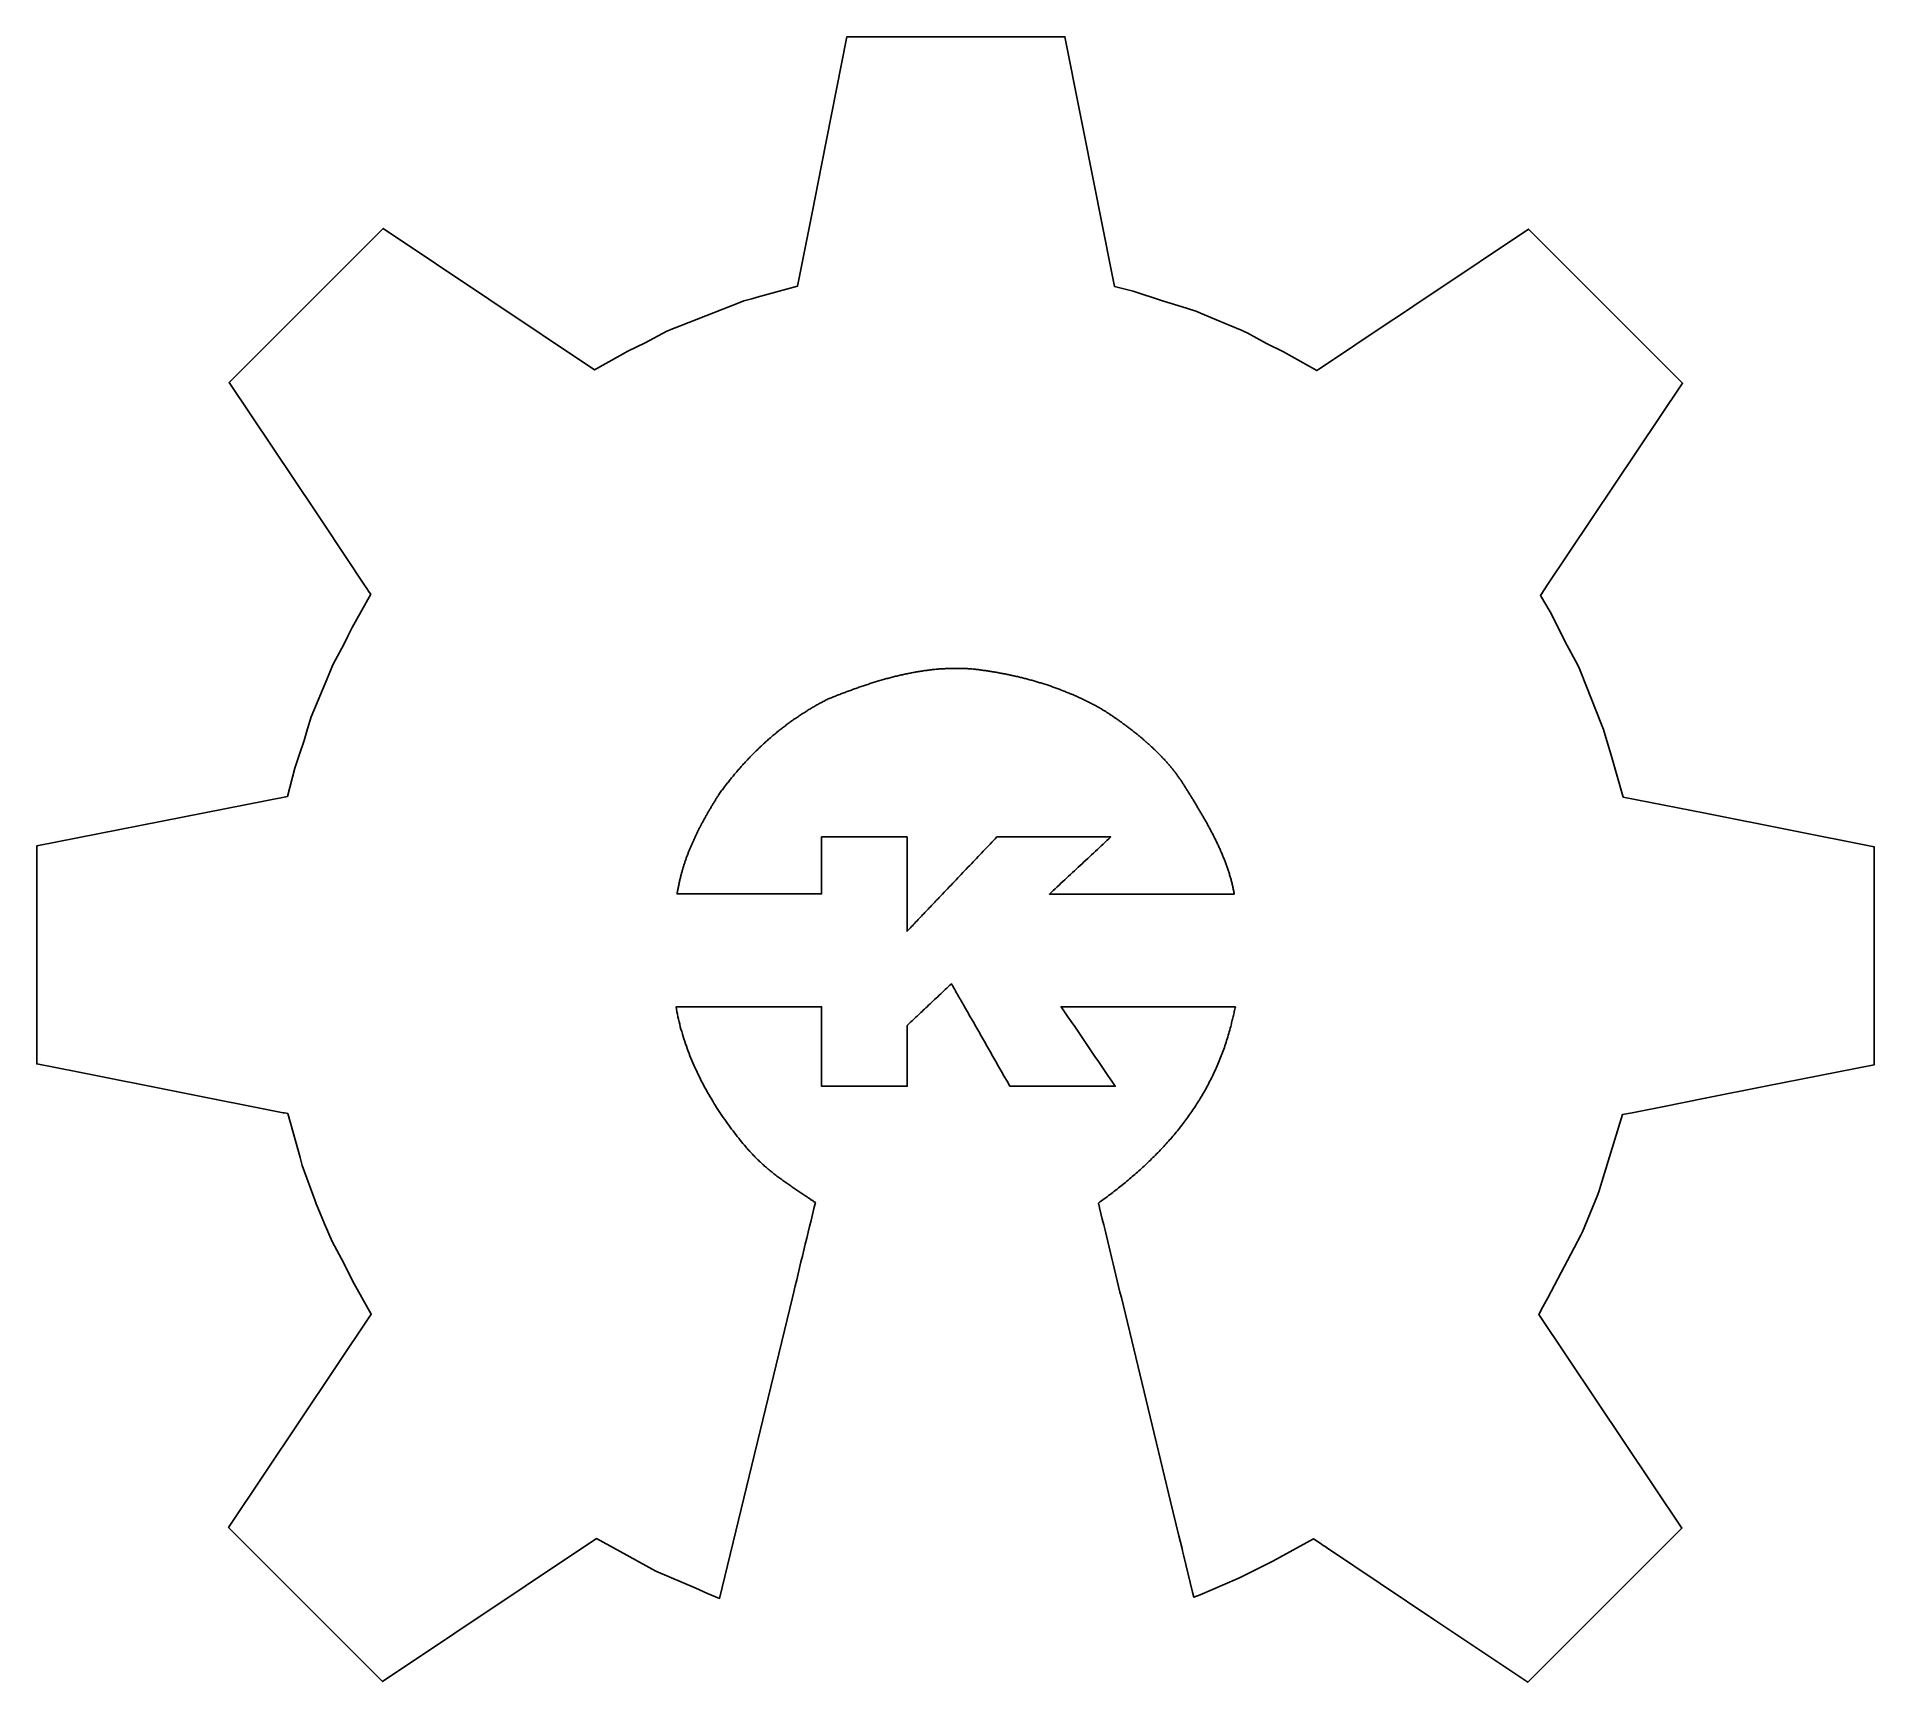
# Model space of a CAD drawing. Extents: x 0.1 to 59.6, y 0.2 to 53.5.
import ezdxf

# ---------------------------------------------------------------- set-up
doc = ezdxf.new("R2010")
doc.units = 0
doc.layers.add('BASE', color=7, linetype='CONTINUOUS')

msp = doc.modelspace()

# ---------------------------------------------------------------- linework, layer by layer
at = {"layer": 'BASE', "color": 7}
for points in [[(25.015765, 15.93663), (25.034825, 15.92367), (25.053885, 15.9107), (25.072945, 15.89774), (25.092005, 15.88477), (25.111065, 15.8718), (25.130125, 15.85884), (25.149185, 15.84587), (25.168245, 15.83291), (25.187305, 15.81995), (25.206365, 15.80699), (25.225425, 15.79402), (25.244485, 15.78105), (25.263545, 15.76809), (25.282605, 15.75512), (25.301665, 15.74216), (25.320725, 15.72919), (25.274175, 15.536724), (25.227625, 15.344258), (25.181075, 15.151792), (25.134525, 14.959327), (25.087975, 14.766858), (25.041425, 14.574392), (24.994875, 14.381926), (24.948325, 14.189461), (24.901775, 13.996995), (24.855225, 13.804529), (24.808675, 13.612063), (24.762125, 13.419597), (24.715575, 13.227131), (24.669025, 13.034665), (24.622475, 12.8422), (24.575925, 12.649734), (22.219768, 2.907286), (21.828535, 3.062274), (21.454013, 3.233015), (20.156099, 3.784835), (18.995542, 4.422211), (18.226486, 4.844568), (11.303902, 0.210923), (6.312003, 5.202811), (10.938142, 12.11468), (10.635531, 12.649882), (10.326278, 13.196686), (10.049944, 13.763611), (9.669351, 14.470102), (9.425774, 15.044171), (9.21757, 15.534875), (9.1515, 15.693289), (9.12082, 15.781459), (8.701862, 16.936008), (8.629572, 17.193294), (8.577122, 17.379876), (8.230917, 18.612501), (8.128698, 18.632771), (8.082788, 18.641371), (1.422043, 19.961203), (0.100596, 20.223056), (0.100596, 22.074357), (0.100596, 25.725499), (0.100596, 27.281846), (1.422043, 27.543572), (8.21806, 28.889668), (8.465102, 29.801993), (8.603992, 30.222914), (8.759445, 30.694044), (8.875394, 31.080472), (8.989583, 31.4622), (9.078073, 31.669963), (9.494855, 32.678941), (9.688171, 33.146939), (9.778161, 33.313621), (10.044435, 33.806987), (10.175711, 34.076435), (10.315502, 34.363389), (10.919968, 35.437913), (10.873078, 35.507873), (10.775038, 35.654295), (10.743398, 35.701595), (9.373654, 37.748382), (9.135354, 38.104475), (6.330227, 42.296092), (11.322124, 47.286915), (18.171771, 42.702609), (18.99553, 43.16726), (19.250048, 43.310817), (19.808702, 43.583398), (20.514443, 43.96281), (20.539543, 43.97353), (20.634143, 44.01332), (20.914831, 44.123176), (22.878564, 44.891782), (23.006614, 44.937692), (23.008714, 44.9383), (23.265206, 45.00963), (23.432821, 45.05639), (24.743971, 45.421762), (25.214512, 47.796517), (25.520537, 49.341024), (26.344296, 53.498479), (27.986453, 53.498479), (28.294291, 53.498479), (31.535699, 53.498479), (33.403101, 53.498479), (34.402499, 48.454013), (34.532756, 47.796517), (35.005571, 45.409964), (35.618296, 45.251529), (36.569447, 44.942008), (36.813734, 44.862538), (37.200954, 44.745303), (37.58338, 44.629827), (37.6723, 44.594967), (37.800475, 44.541437), (38.722283, 44.156694), (39.150241, 43.978074), (39.229941, 43.940964), (39.308131, 43.904604), (39.929995, 43.564245), (40.479606, 43.294625), (40.487106, 43.290425), (41.562381, 42.680704), (41.633281, 42.728114), (41.716091, 42.783564), (43.870567, 44.22539), (44.237322, 44.470824), (45.103705, 45.050631), (45.255629, 45.152313), (48.417408, 47.268302), (51.928823, 43.756878), (52.098434, 43.587278), (53.409304, 42.276405), (49.007254, 35.69948), (48.968644, 35.64178), (48.806767, 35.399928), (49.117631, 34.870555), (49.676296, 33.772006), (49.938805, 33.279981), (50.050774, 33.070126), (50.113084, 32.913033), (50.786324, 31.216668), (50.851754, 31.057385), (50.928444, 30.800176), (51.09593, 30.222472), (51.489307, 28.865627), (54.142927, 28.339806), (59.619641, 27.254577), (59.619641, 25.725044), (59.619641, 22.073903), (59.619641, 20.194702), (56.094486, 19.496435), (54.142951, 19.109868), (52.756685, 18.835284), (51.944938, 18.674492), (51.782008, 18.642202), (51.464659, 18.579342), (50.799838, 16.396691), (50.703088, 16.079104), (50.641408, 15.932588), (50.17032, 14.78576), (50.11229, 14.675667), (49.044609, 12.648919), (48.889275, 12.354062), (48.756272, 12.102965), (53.388845, 5.182525), (48.396949, 0.189558), (45.356119, 2.225401), (41.881024, 4.551975), (41.832434, 4.584585), (41.771614, 4.625345), (41.712944, 4.664605), (41.668434, 4.694415), (41.458321, 4.835088), (40.137508, 4.109728), (40.136979, 4.109463), (39.097304, 3.594687), (38.980432, 3.536767), (37.784692, 3.024494), (37.579421, 2.945334), (37.578892, 2.945074), (37.540702, 3.103822), (37.247879, 4.316291), (37.216239, 4.446902), (37.197689, 4.523482)], [(20.862307, 25.84549), (20.861566, 25.84179), (20.860825, 25.83809), (20.860085, 25.83439), (20.859344, 25.83069), (20.858603, 25.82699), (20.857862, 25.82329), (20.857121, 25.81959), (20.85638, 25.81589), (20.85564, 25.81219), (20.854899, 25.80849), (20.854158, 25.80479), (20.853417, 25.80109), (20.852676, 25.79739), (20.851935, 25.79369), (20.851195, 25.78999), (20.850454, 25.78629), (20.849713, 25.78259), (20.848972, 25.77889), (20.848231, 25.77519), (20.84749, 25.77149), (20.84675, 25.76779), (20.846009, 25.76409), (20.845268, 25.76039), (20.844527, 25.75669), (20.843786, 25.75299), (20.843045, 25.74929), (20.842305, 25.74559), (20.841564, 25.74189), (20.840823, 25.73819), (20.840082, 25.73449), (20.839341, 25.73079), (20.8386, 25.72709), (20.8387, 25.72709), (20.8388, 25.72709), (20.8389, 25.72709), (20.839, 25.72709), (20.8391, 25.72709), (20.8392, 25.72709), (20.8393, 25.72709), (20.8394, 25.72709), (20.8395, 25.72709), (20.8396, 25.72709), (20.839701, 25.72709), (20.839801, 25.72709), (20.839901, 25.72709), (20.840001, 25.72709), (20.840101, 25.72709), (20.840201, 25.72709), (20.840301, 25.72709), (20.840401, 25.72709), (20.840501, 25.72709), (20.840601, 25.72709), (20.8407, 25.72709), (20.8408, 25.72709), (20.8409, 25.72709), (20.841, 25.72709), (20.8411, 25.72709), (20.8412, 25.72709), (20.8413, 25.72709), (20.8414, 25.72709), (20.8415, 25.72709), (20.8416, 25.72709), (20.8417, 25.72709), (20.841801, 25.72709), (20.98801, 25.72709), (21.13422, 25.72709), (21.280429, 25.72709), (21.426638, 25.72709), (21.572846, 25.72709), (21.719056, 25.72709), (21.865265, 25.72709), (22.011474, 25.72709), (22.157683, 25.72709), (22.303894, 25.72709), (22.450103, 25.72709), (22.596312, 25.72709), (22.742521, 25.72709), (22.88873, 25.72709), (23.034939, 25.72709), (23.181148, 25.72709), (23.327357, 25.72709), (23.473568, 25.72709), (23.619777, 25.72709), (23.765986, 25.72709), (23.912195, 25.72709), (24.058405, 25.72709), (24.204614, 25.72709), (24.350822, 25.72709), (24.497031, 25.72709), (24.643241, 25.72709), (24.789451, 25.72709), (24.93566, 25.72709), (25.081869, 25.72709), (25.228079, 25.72709), (25.374288, 25.72709), (25.520497, 25.72709), (25.520515, 25.78481), (25.520536, 25.84253), (25.520555, 25.90025), (25.520574, 25.95797), (25.520593, 26.01569), (25.520613, 26.07341), (25.520632, 26.13113), (25.520651, 26.18885), (25.52067, 26.24657), (25.52069, 26.30429), (25.520709, 26.36201), (25.520728, 26.41973), (25.520747, 26.47745), (25.520767, 26.53517), (25.520787, 26.59289), (25.520805, 26.65061), (25.520824, 26.70833), (25.520845, 26.76605), (25.520864, 26.82377), (25.520883, 26.88149), (25.520903, 26.93921), (25.520922, 26.99693), (25.520941, 27.05465), (25.52096, 27.11237), (25.52098, 27.17009), (25.520999, 27.22781), (25.521018, 27.28553), (25.521037, 27.34325), (25.521057, 27.40097), (25.521076, 27.45869), (25.521096, 27.51641), (25.520142, 27.573479)], [(25.520142, 27.573479), (25.606822, 27.573479), (25.693502, 27.573479), (25.780182, 27.573479), (25.866862, 27.573479), (25.953542, 27.573479), (26.040222, 27.573479), (26.126902, 27.573479), (26.213582, 27.573479), (26.300262, 27.573479), (26.386942, 27.573479), (26.473622, 27.573479), (26.560302, 27.573479), (26.646982, 27.573479), (26.733662, 27.573479), (26.820342, 27.573479), (26.907022, 27.573479), (26.993702, 27.573479), (27.080382, 27.573479), (27.167062, 27.573479), (27.253742, 27.573479), (27.340422, 27.573479), (27.427102, 27.573479), (27.513782, 27.573479), (27.600462, 27.573479), (27.687142, 27.573479), (27.773822, 27.573479), (27.860502, 27.573479), (27.947182, 27.573479), (28.033862, 27.573479), (28.120542, 27.573479), (28.207222, 27.573479), (28.293902, 27.573479), (28.293902, 27.515729), (28.293902, 27.457979), (28.293902, 27.400229), (28.293902, 27.342479), (28.293902, 27.284729), (28.293902, 27.226979), (28.293902, 27.169229), (28.293902, 27.111479), (28.293902, 27.053729), (28.293902, 26.995979), (28.293902, 26.938229), (28.293902, 26.880479), (28.293902, 26.822729), (28.293902, 26.764979), (28.293902, 26.707229), (28.293902, 26.649479), (28.293902, 26.591729), (28.293902, 26.533979), (28.293902, 26.476229), (28.293902, 26.418479), (28.293902, 26.360729), (28.293902, 26.302979), (28.293902, 26.245229), (28.293902, 26.187479), (28.293902, 26.129729), (28.293902, 26.071979), (28.293902, 26.014229), (28.293902, 25.956479), (28.293902, 25.898729), (28.293902, 25.840979), (28.293902, 25.783229), (28.293902, 25.725479), (28.293902, 25.687869), (28.293902, 25.650259), (28.293902, 25.612649), (28.293902, 25.575039), (28.293902, 25.537429), (28.293902, 25.499819), (28.293902, 25.462209), (28.293902, 25.424599), (28.293902, 25.386989), (28.293902, 25.349379), (28.293902, 25.311769), (28.293902, 25.274159), (28.293902, 25.236549), (28.293902, 25.198939), (28.293902, 25.161329), (28.293902, 25.123719), (28.293902, 25.086109), (28.293902, 25.048499), (28.293902, 25.010889), (28.293902, 24.973279), (28.293902, 24.935669), (28.293902, 24.898059), (28.293902, 24.860449), (28.293902, 24.822839), (28.293902, 24.785229), (28.293902, 24.747619), (28.293902, 24.710009), (28.293902, 24.672399), (28.293902, 24.634789), (28.293902, 24.597179), (28.293902, 24.559569), (28.293902, 24.521959), (28.329712, 24.559569), (28.365522, 24.597179), (28.401332, 24.634789), (28.437142, 24.672399), (28.472952, 24.710009), (28.508762, 24.747619), (28.544572, 24.785229), (28.580382, 24.822839), (28.616192, 24.860449), (28.652002, 24.898059), (28.687812, 24.935669), (28.723622, 24.973279), (28.759432, 25.010889), (28.795242, 25.048499), (28.831052, 25.086109), (28.866862, 25.123719), (28.902672, 25.161329), (28.938482, 25.198939), (28.974292, 25.236549), (29.010102, 25.274159), (29.045912, 25.311769), (29.081722, 25.349379), (29.117532, 25.386989), (29.153342, 25.424599), (29.189152, 25.462209), (29.224962, 25.499819), (29.260772, 25.537429), (29.296582, 25.575039), (29.332392, 25.612649), (29.368202, 25.650259), (29.404012, 25.687869), (29.439822, 25.725479), (29.494812, 25.783229), (29.549802, 25.840979), (29.604792, 25.898729), (29.659782, 25.956479), (29.714772, 26.014229), (29.769762, 26.071979), (29.824752, 26.129729), (29.879742, 26.187479), (29.934732, 26.245229), (29.989722, 26.302979), (30.044712, 26.360729), (30.099702, 26.418479), (30.154692, 26.476229), (30.209682, 26.533979), (30.264672, 26.591729), (30.319662, 26.649479), (30.374652, 26.707229), (30.429642, 26.764979), (30.484632, 26.822729), (30.539622, 26.880479), (30.594612, 26.938229), (30.649602, 26.995979), (30.704592, 27.053729), (30.759582, 27.111479), (30.814572, 27.169229), (30.869562, 27.226979), (30.924552, 27.284729), (30.979542, 27.342479), (31.034532, 27.400229), (31.089522, 27.457979), (31.144512, 27.515729), (31.199502, 27.573479), (31.311035, 27.573479), (31.422565, 27.573479), (31.534094, 27.573479), (31.645624, 27.573479), (31.757154, 27.573479), (31.868684, 27.573479), (31.980214, 27.573479), (32.091744, 27.573479), (32.203273, 27.573479), (32.314803, 27.573479), (32.426333, 27.573479), (32.537863, 27.573479), (32.649393, 27.573479), (32.760922, 27.573479), (32.872455, 27.573479), (32.983982, 27.573479), (33.095512, 27.573479), (33.207042, 27.573479), (33.318571, 27.573479), (33.430104, 27.573479), (33.541634, 27.573479), (33.653164, 27.573479), (33.764693, 27.573479), (33.876223, 27.573479), (33.987753, 27.573479), (34.099283, 27.573479), (34.210813, 27.573479), (34.322342, 27.573479), (34.433872, 27.573479), (34.545402, 27.573479), (34.656932, 27.573479), (34.768462, 27.573479), (34.772262, 27.573479), (34.776062, 27.573479), (34.779862, 27.573479), (34.783662, 27.573479), (34.787462, 27.573479), (34.791262, 27.573479), (34.795062, 27.573479), (34.798862, 27.573479), (34.802662, 27.573479), (34.806462, 27.573479), (34.810262, 27.573479), (34.814062, 27.573479), (34.817862, 27.573479), (34.821662, 27.573479), (34.825462, 27.573479), (34.829262, 27.573479), (34.833062, 27.573479), (34.836862, 27.573479), (34.840662, 27.573479), (34.844462, 27.573479), (34.848262, 27.573479), (34.852062, 27.573479), (34.855862, 27.573479), (34.859662, 27.573479), (34.863462, 27.573479), (34.867262, 27.573479), (34.871062, 27.573479), (34.874862, 27.573479), (34.878662, 27.573479), (34.882462, 27.573479), (34.886262, 27.573479), (34.890062, 27.573479), (34.828002, 27.515729), (34.765942, 27.457979), (34.703882, 27.400229), (34.641822, 27.342479), (34.579762, 27.284729), (34.517702, 27.226979), (34.455642, 27.169229), (34.393582, 27.111479), (34.331522, 27.053729), (34.269462, 26.995979), (34.207402, 26.938229), (34.145342, 26.880479), (34.083282, 26.822729), (34.021222, 26.764979), (33.959162, 26.707229), (33.897102, 26.649479), (33.835042, 26.591729), (33.772982, 26.533979), (33.710922, 26.476229), (33.648862, 26.418479), (33.586802, 26.360729), (33.524742, 26.302979), (33.462682, 26.245229), (33.400622, 26.187479), (33.338562, 26.129729), (33.276502, 26.071979), (33.214442, 26.014229), (33.152382, 25.956479), (33.090322, 25.898729), (33.028262, 25.840979), (32.966202, 25.783229), (32.904142, 25.725479), (33.018696, 25.725479), (33.133247, 25.725479), (33.247798, 25.725479), (33.36235, 25.725479), (33.476901, 25.725479), (33.591452, 25.725479), (33.706004, 25.725479), (33.820558, 25.725479), (33.935109, 25.725479), (34.04966, 25.725479), (34.164212, 25.725479), (34.278763, 25.725479), (34.393314, 25.725479), (34.507866, 25.725479), (34.622417, 25.725479), (34.736971, 25.725479), (34.851522, 25.725479), (34.966074, 25.725479), (35.080625, 25.725479), (35.195177, 25.725479), (35.309728, 25.725479), (35.424279, 25.725479), (35.538831, 25.725479), (35.653385, 25.725479), (35.767936, 25.725479), (35.882487, 25.725479), (35.997039, 25.725479), (36.11159, 25.725479), (36.226141, 25.725479), (36.340693, 25.725479), (36.455244, 25.725479), (36.569798, 25.725479), (36.642258, 25.725479), (36.714728, 25.725479), (36.787188, 25.725479), (36.859658, 25.725479), (36.932118, 25.725479), (37.004578, 25.725479), (37.077048, 25.725479), (37.149508, 25.725479), (37.221978, 25.725479), (37.294438, 25.725479), (37.366898, 25.725479), (37.439358, 25.725479), (37.511818, 25.725479), (37.584288, 25.725479), (37.656748, 25.725479), (37.729218, 25.725479), (37.801678, 25.725479), (37.874138, 25.725479), (37.946608, 25.725479), (38.019068, 25.725479), (38.091538, 25.725479), (38.163998, 25.725479), (38.236458, 25.725479), (38.308928, 25.725479), (38.381388, 25.725479), (38.453848, 25.725479), (38.526308, 25.725479), (38.598768, 25.725479), (38.671238, 25.725479), (38.743698, 25.725479), (38.816168, 25.725479), (38.888628, 25.725479)], [(38.775644, 21.436018), (38.785244, 21.475908), (38.794844, 21.515798), (38.804444, 21.555688), (38.814044, 21.595578), (38.823644, 21.635468), (38.833244, 21.675358), (38.842844, 21.715248), (38.852444, 21.755138), (38.862044, 21.795028), (38.871644, 21.834918), (38.881244, 21.874808), (38.890844, 21.914698), (38.900444, 21.954588), (38.910044, 21.994478), (38.919644, 22.034368), (38.929244, 22.074258), (38.925744, 22.074258), (38.922244, 22.074258), (38.918744, 22.074258), (38.915244, 22.074258), (38.911744, 22.074258), (38.908244, 22.074258), (38.904744, 22.074258), (38.901244, 22.074258), (38.897744, 22.074258), (38.894244, 22.074258), (38.890744, 22.074258), (38.887244, 22.074258), (38.883744, 22.074258), (38.880244, 22.074258), (38.876744, 22.074258), (38.873244, 22.074258), (38.729906, 22.074258), (38.585859, 22.074258), (38.441811, 22.074258), (38.297767, 22.074258), (38.15372, 22.074258), (38.009673, 22.074258), (37.865626, 22.074258), (37.721579, 22.074258), (37.577534, 22.074258), (37.433487, 22.074258), (37.28944, 22.074258), (37.145393, 22.074258), (37.001348, 22.074258), (36.857301, 22.074258), (36.713254, 22.074258), (36.569207, 22.074258), (36.363758, 22.074258), (36.158312, 22.074258), (35.952865, 22.074258), (35.747416, 22.074258), (35.541968, 22.074258), (35.336521, 22.074258), (35.131072, 22.074258), (34.925623, 22.074258), (34.720177, 22.074258), (34.514728, 22.074258), (34.309282, 22.074258), (34.103833, 22.074258), (33.898386, 22.074258), (33.692937, 22.074258), (33.487491, 22.074258), (33.282042, 22.074258), (33.391693, 21.913166), (33.501345, 21.752075), (33.610996, 21.590983), (33.720647, 21.429892), (33.830301, 21.2688), (33.93995, 21.107709), (34.049604, 20.946617), (34.159255, 20.785525), (34.268906, 20.624434), (34.378558, 20.463342), (34.488209, 20.302251), (34.59786, 20.141159), (34.707511, 19.980068), (34.817165, 19.818973), (34.926814, 19.657884), (35.036468, 19.49679), (34.82344, 19.49679), (34.609924, 19.49679), (34.396408, 19.49679), (34.182892, 19.49679), (33.969373, 19.49679), (33.755857, 19.49679), (33.542341, 19.49679), (33.328825, 19.49679), (33.115306, 19.49679), (32.90179, 19.49679), (32.688274, 19.49679), (32.474758, 19.49679), (32.261239, 19.49679), (32.047723, 19.49679), (31.834207, 19.49679), (31.620691, 19.49679), (31.528881, 19.657882), (31.437071, 19.818971), (31.345261, 19.980062), (31.253451, 20.141151), (31.161641, 20.302243), (31.069831, 20.463332), (30.978021, 20.624423), (30.886211, 20.785512), (30.794401, 20.946604), (30.702591, 21.107693), (30.610781, 21.268782), (30.518971, 21.429873), (30.427161, 21.590965), (30.335351, 21.752054), (30.243541, 21.913143), (30.151731, 22.074234), (30.125221, 22.120754), (30.098711, 22.167274), (30.072201, 22.213794), (30.045691, 22.260314), (30.019181, 22.306834), (29.992671, 22.353354), (29.966161, 22.399874), (29.939651, 22.446394), (29.913141, 22.492914), (29.886631, 22.539434), (29.860121, 22.585954), (29.833611, 22.632474), (29.807101, 22.678994), (29.780591, 22.725514), (29.754081, 22.772034), (29.727571, 22.818554), (29.678241, 22.772034), (29.628911, 22.725514), (29.579581, 22.678994), (29.530251, 22.632474), (29.480921, 22.585954), (29.431591, 22.539434), (29.382261, 22.492914), (29.332931, 22.446394), (29.283601, 22.399874), (29.234271, 22.353354), (29.184941, 22.306834), (29.135611, 22.260314), (29.086281, 22.213794), (29.036951, 22.167274), (28.987621, 22.120754), (28.938291, 22.074234), (28.898061, 22.036294), (28.857831, 21.998354), (28.817601, 21.960414), (28.777371, 21.922474), (28.737141, 21.884534), (28.696911, 21.846594), (28.656681, 21.808654), (28.616451, 21.770714), (28.576221, 21.732774), (28.535991, 21.694834), (28.495761, 21.656894), (28.455531, 21.618954), (28.415301, 21.581014), (28.375071, 21.543074), (28.334841, 21.505134), (28.294611, 21.467194), (28.294611, 21.344046), (28.294611, 21.220898), (28.294611, 21.097751), (28.294611, 20.9746), (28.294611, 20.851453), (28.294611, 20.728305), (28.294611, 20.605155), (28.294611, 20.482007), (28.294611, 20.358859), (28.294611, 20.235712), (28.294611, 20.112561), (28.294611, 19.989414), (28.294611, 19.866266), (28.294611, 19.743118), (28.294611, 19.619968), (28.294611, 19.49682), (28.262631, 19.49682), (28.230651, 19.49682), (28.198671, 19.49682), (28.166691, 19.49682), (28.134711, 19.49682), (28.102731, 19.49682), (28.070751, 19.49682), (28.038771, 19.49682), (28.006791, 19.49682), (27.974811, 19.49682), (27.942831, 19.49682), (27.910851, 19.49682), (27.878871, 19.49682), (27.846891, 19.49682), (27.814911, 19.49682), (27.782931, 19.49682), (27.641532, 19.49682), (27.500152, 19.49682), (27.358769, 19.49682), (27.217386, 19.49682), (27.076004, 19.49682), (26.934621, 19.49682), (26.793238, 19.49682), (26.651855, 19.49682), (26.510473, 19.49682), (26.36909, 19.49682), (26.227708, 19.49682), (26.086325, 19.49682), (25.944943, 19.49682), (25.80356, 19.49682), (25.662178, 19.49682), (25.520795, 19.49682), (25.520795, 19.618336), (25.520795, 19.739541), (25.520795, 19.860747), (25.520795, 19.981952), (25.520795, 20.103161), (25.520795, 20.224366), (25.520795, 20.345572), (25.520795, 20.466778), (25.520795, 20.587983), (25.520795, 20.709189), (25.520795, 20.830394), (25.520795, 20.9516), (25.520795, 21.072806), (25.520795, 21.194011), (25.520795, 21.31522), (25.520795, 21.436425), (25.520795, 21.476315), (25.520795, 21.516205), (25.520795, 21.556095), (25.520795, 21.595985), (25.520795, 21.635875), (25.520795, 21.675765), (25.520795, 21.715655), (25.520795, 21.755545), (25.520795, 21.795435), (25.520795, 21.835325), (25.520795, 21.875215), (25.520795, 21.915105), (25.520795, 21.954995), (25.520795, 21.994885), (25.520795, 22.034775), (25.520795, 22.074665), (25.225907, 22.074665), (24.931511, 22.074665), (24.637112, 22.074665), (24.342716, 22.074665), (24.048317, 22.074665), (23.753921, 22.074665), (23.459522, 22.074665), (23.165126, 22.074665), (22.870727, 22.074665), (22.576331, 22.074665), (22.281933, 22.074665), (21.987536, 22.074665), (21.693138, 22.074665), (21.398741, 22.074665), (21.104343, 22.074665), (20.809945, 22.074665)], [(37.196956, 4.523954), (37.098496, 4.93137), (36.82852, 6.047941), (36.568842, 7.121572), (35.231831, 12.649387), (35.187851, 12.83123), (35.143871, 13.013073), (35.099891, 13.194916), (35.055911, 13.376759), (35.011931, 13.558602), (34.967951, 13.740444), (34.923971, 13.922287), (34.879991, 14.104133), (34.836011, 14.285976), (34.792031, 14.467818), (34.748051, 14.649661), (34.704071, 14.831504), (34.660091, 15.013347), (34.616111, 15.195192), (34.572131, 15.377035), (34.528151, 15.558878), (34.525751, 15.568578), (34.523351, 15.578278), (34.520951, 15.587978), (34.518551, 15.597678), (34.516151, 15.607378), (34.513751, 15.617078), (34.511351, 15.626778), (34.508951, 15.636478), (34.506551, 15.646178), (34.504151, 15.655878), (34.501751, 15.665578), (34.499351, 15.675278), (34.496951, 15.684978), (34.494551, 15.694678), (34.492151, 15.704378), (34.489751, 15.714078)]]:
    msp.add_lwpolyline(points, dxfattribs=at)
for points in [[(27.847613, 32.760863), (27.798723, 32.748443), (27.749963, 32.735703), (27.701314, 32.722653)], [(27.994618, 32.797113), (27.945498, 32.785373), (27.896498, 32.773283), (27.847613, 32.760863)], [(28.142316, 32.831283), (28.092966, 32.820253), (28.043736, 32.808853), (27.994618, 32.797113)], [(28.290687, 32.863253), (28.241117, 32.852973), (28.191657, 32.842313), (28.142316, 32.831283)], [(28.439716, 32.892913), (28.389936, 32.883413), (28.340256, 32.873533), (28.290687, 32.863253)], [(28.589385, 32.920143), (28.539395, 32.911443), (28.489505, 32.902403), (28.439716, 32.892913)], [(28.739674, 32.944833), (28.689474, 32.937033), (28.639378, 32.928803), (28.589385, 32.920143)], [(28.890563, 32.966863), (28.840163, 32.959963), (28.789871, 32.952633), (28.739674, 32.944833)], [(29.042042, 32.986113), (28.991452, 32.980213), (28.940961, 32.973743), (28.890563, 32.966863)], [(29.194088, 33.002473), (29.143308, 32.997473), (29.092631, 32.992053), (29.042042, 32.986113)], [(29.346681, 33.015823), (29.295731, 33.011923), (29.244861, 33.007423), (29.194088, 33.002473)], [(29.499809, 33.026043), (29.448679, 33.023143), (29.397637, 33.019743), (29.346681, 33.015823)], [(29.65345, 33.033043), (29.60215, 33.031243), (29.550939, 33.028943), (29.499809, 33.026043)], [(29.807588, 33.036643), (29.756128, 33.036008), (29.704747, 33.034743), (29.65345, 33.033043)], [(29.962205, 33.036796), (29.910585, 33.037325), (29.859049, 33.037273), (29.807588, 33.036643)], [(30.117283, 33.033396), (30.065513, 33.035196), (30.013823, 33.036296), (29.962205, 33.036796)], [(30.272805, 33.026296), (30.220895, 33.029296), (30.169051, 33.031696), (30.117283, 33.033396)], [(30.42875, 33.015326), (30.3767, 33.019626), (30.324716, 33.023326), (30.272805, 33.026296)], [(30.562471, 32.998946), (30.517901, 33.004646), (30.473331, 33.010066), (30.42875, 33.015326)], [(30.69617, 32.981316), (30.65161, 32.987416), (30.60704, 32.993276), (30.562471, 32.998946)], [(30.829843, 32.962396), (30.785293, 32.968896), (30.740733, 32.975226), (30.69617, 32.981316)], [(30.963476, 32.942156), (30.918936, 32.949156), (30.874396, 32.955876), (30.829843, 32.962396)], [(31.097059, 32.920556), (31.052539, 32.927956), (31.008009, 32.935186), (30.963476, 32.942156)], [(31.230583, 32.897546), (31.186083, 32.905446), (31.141573, 32.913116), (31.097059, 32.920556)], [(31.364039, 32.873106), (31.319569, 32.881506), (31.275079, 32.889646), (31.230583, 32.897546)], [(31.497415, 32.847186), (31.452975, 32.856086), (31.408515, 32.864716), (31.364039, 32.873106)], [(31.630702, 32.819756), (31.586292, 32.829156), (31.541862, 32.838296), (31.497415, 32.847186)], [(31.763888, 32.790786), (31.719508, 32.800686), (31.675118, 32.810366), (31.630702, 32.819756)], [(31.896963, 32.760226), (31.852623, 32.770686), (31.808263, 32.780866), (31.763888, 32.790786)], [(32.029918, 32.728046), (31.985618, 32.739046), (31.941298, 32.749776), (31.896963, 32.760226)], [(26.007587, 32.153233), (25.962277, 32.135583), (25.917127, 32.117853), (25.872134, 32.100063)], [(26.14398, 32.205943), (26.09836, 32.188463), (26.0529, 32.170883), (26.007587, 32.153233)], [(26.281297, 32.258093), (26.235377, 32.240823), (26.189597, 32.223433), (26.14398, 32.205943)], [(26.419518, 32.309553), (26.373298, 32.292523), (26.327218, 32.275363), (26.281297, 32.258093)], [(26.558626, 32.360213), (26.512106, 32.343473), (26.465736, 32.326583), (26.419518, 32.309553)], [(26.698607, 32.409953), (26.651807, 32.393543), (26.605147, 32.376953), (26.558626, 32.360213)], [(26.839436, 32.458653), (26.792356, 32.442603), (26.745406, 32.426363), (26.698607, 32.409953)], [(26.981102, 32.506203), (26.933742, 32.490553), (26.886522, 32.474703), (26.839436, 32.458653)], [(27.123583, 32.552493), (27.075953, 32.537293), (27.028463, 32.521853), (26.981102, 32.506203)], [(27.26686, 32.597393), (27.21897, 32.582673), (27.17121, 32.567693), (27.123583, 32.552493)], [(27.410923, 32.640803), (27.362773, 32.626593), (27.314753, 32.612123), (27.26686, 32.597393)], [(27.555746, 32.682593), (27.507346, 32.668943), (27.459076, 32.655013), (27.410923, 32.640803)], [(27.701314, 32.722653), (27.652664, 32.709603), (27.604144, 32.696243), (27.555746, 32.682593)], [(32.162745, 32.694206), (32.118495, 32.705766), (32.074215, 32.717046), (32.029918, 32.728046)], [(32.295425, 32.658666), (32.251225, 32.670796), (32.206995, 32.682646), (32.162745, 32.694206)], [(32.42796, 32.621396), (32.38381, 32.634116), (32.33963, 32.646536), (32.295425, 32.658666)], [(32.560331, 32.582356), (32.516231, 32.595666), (32.472111, 32.608686), (32.42796, 32.621396)], [(32.69253, 32.541506), (32.64849, 32.555426), (32.60443, 32.569046), (32.560331, 32.582356)], [(32.82455, 32.498806), (32.78058, 32.513346), (32.73657, 32.527576), (32.69253, 32.541506)], [(32.956376, 32.454226), (32.912466, 32.469406), (32.868526, 32.484266), (32.82455, 32.498806)], [(33.088, 32.407726), (33.04416, 32.423546), (33.00028, 32.439046), (32.956376, 32.454226)], [(33.219414, 32.359266), (33.175644, 32.375746), (33.131844, 32.391896), (33.088, 32.407726)], [(33.350602, 32.308816), (33.306912, 32.325966), (33.263182, 32.342786), (33.219414, 32.359266)], [(33.48156, 32.256336), (33.43795, 32.274176), (33.3943, 32.291666), (33.350602, 32.308816)], [(33.612272, 32.201786), (33.568742, 32.220316), (33.525172, 32.238496), (33.48156, 32.256336)], [(33.742736, 32.145136), (33.699296, 32.164376), (33.655806, 32.183256), (33.612272, 32.201786)], [(33.872932, 32.086346), (33.829582, 32.106306), (33.786182, 32.125906), (33.742736, 32.145136)], [(24.955693, 31.600903), (24.913913, 31.574313), (24.872403, 31.547413), (24.831155, 31.520223)], [(25.081856, 31.679773), (25.039526, 31.653783), (24.997476, 31.627493), (24.955693, 31.600903)], [(25.209662, 31.756823), (25.166782, 31.731443), (25.124182, 31.705763), (25.081856, 31.679773)], [(25.339126, 31.832043), (25.295696, 31.807273), (25.252536, 31.782203), (25.209662, 31.756823)], [(25.470266, 31.905413), (25.426276, 31.881263), (25.382556, 31.856813), (25.339126, 31.832043)], [(25.603098, 31.976923), (25.558538, 31.953403), (25.514258, 31.929563), (25.470266, 31.905413)], [(25.73764, 32.046553), (25.69251, 32.023653), (25.64766, 32.000443), (25.603098, 31.976923)], [(25.872134, 32.100063), (25.827144, 32.082283), (25.782314, 32.064433), (25.73764, 32.046553)], [(34.002858, 32.025376), (33.959598, 32.046066), (33.916288, 32.066396), (33.872932, 32.086346)], [(34.132499, 31.962186), (34.089329, 31.983626), (34.046119, 32.004686), (34.002858, 32.025376)], [(34.261846, 31.896746), (34.218786, 31.918936), (34.175666, 31.940756), (34.132499, 31.962186)], [(34.390888, 31.829016), (34.347928, 31.851976), (34.304908, 31.874556), (34.261846, 31.896746)], [(34.519616, 31.758956), (34.476756, 31.782706), (34.433846, 31.806056), (34.390888, 31.829016)], [(34.648018, 31.686526), (34.605268, 31.711066), (34.562468, 31.735206), (34.519616, 31.758956)], [(34.725008, 31.636646), (34.699108, 31.653546), (34.673438, 31.670176), (34.648018, 31.686526)], [(34.803368, 31.585156), (34.777038, 31.602586), (34.750898, 31.619756), (34.725008, 31.636646)], [(34.882988, 31.532066), (34.856248, 31.550026), (34.829708, 31.567726), (34.803368, 31.585156)], [(24.117103, 30.998873), (24.078973, 30.968163), (24.041093, 30.937173), (24.003467, 30.905893)], [(24.232247, 31.090133), (24.193617, 31.060003), (24.155227, 31.029583), (24.117103, 30.998873)], [(24.348914, 31.179663), (24.309764, 31.150113), (24.270884, 31.120263), (24.232247, 31.090133)], [(24.467121, 31.267453), (24.427461, 31.238483), (24.388061, 31.209223), (24.348914, 31.179663)], [(24.586886, 31.353483), (24.546706, 31.325103), (24.506786, 31.296423), (24.467121, 31.267453)], [(24.708225, 31.437743), (24.667515, 31.409953), (24.627065, 31.381863), (24.586886, 31.353483)], [(24.831155, 31.520223), (24.789915, 31.493033), (24.748935, 31.465533), (24.708225, 31.437743)], [(34.963738, 31.477396), (34.936648, 31.495886), (34.909728, 31.514106), (34.882988, 31.532066)], [(35.045498, 31.421166), (35.018088, 31.440166), (34.990838, 31.458916), (34.963738, 31.477396)], [(35.128138, 31.363396), (35.100458, 31.382906), (35.072908, 31.402166), (35.045498, 31.421166)], [(35.211538, 31.304096), (35.183628, 31.324116), (35.155818, 31.343886), (35.128138, 31.363396)], [(35.295568, 31.243286), (35.267468, 31.263806), (35.239448, 31.284076), (35.211538, 31.304096)], [(35.380118, 31.180986), (35.351868, 31.201996), (35.323678, 31.222766), (35.295568, 31.243286)], [(35.465048, 31.117216), (35.436688, 31.138716), (35.408368, 31.159976), (35.380118, 31.180986)], [(35.550248, 31.051996), (35.521818, 31.073976), (35.493408, 31.095716), (35.465048, 31.117216)], [(35.635588, 30.985336), (35.607128, 31.007796), (35.578678, 31.030016), (35.550248, 31.051996)], [(35.720948, 30.917256), (35.692508, 30.940186), (35.664048, 30.962876), (35.635588, 30.985336)], [(23.457292, 30.415721), (23.422072, 30.381661), (23.387092, 30.347321), (23.35234, 30.312722)], [(23.563649, 30.517083), (23.527959, 30.483573), (23.492509, 30.449783), (23.457292, 30.415721)], [(23.671428, 30.616793), (23.635258, 30.583833), (23.599338, 30.550593), (23.563649, 30.517083)], [(23.780646, 30.714843), (23.743996, 30.682443), (23.707596, 30.649753), (23.671428, 30.616793)], [(23.89132, 30.811213), (23.85418, 30.779373), (23.81729, 30.747243), (23.780646, 30.714843)], [(24.003467, 30.905893), (23.965837, 30.874613), (23.928457, 30.843053), (23.89132, 30.811213)], [(35.806198, 30.847776), (35.777808, 30.871166), (35.749388, 30.894336), (35.720948, 30.917256)], [(35.891228, 30.776906), (35.862938, 30.800756), (35.834588, 30.824376), (35.806198, 30.847776)], [(35.975898, 30.704676), (35.947748, 30.728976), (35.919518, 30.753056), (35.891228, 30.776906)], [(36.060098, 30.631096), (36.032128, 30.655846), (36.004048, 30.680376), (35.975898, 30.704676)], [(36.143698, 30.556186), (36.115948, 30.581376), (36.088068, 30.606346), (36.060098, 30.631096)], [(36.226578, 30.479956), (36.199088, 30.505586), (36.171458, 30.530996), (36.143698, 30.556186)], [(36.308608, 30.402426), (36.281418, 30.428486), (36.254068, 30.454326), (36.226578, 30.479956)], [(36.389668, 30.323626), (36.362818, 30.350106), (36.335798, 30.376376), (36.308608, 30.402426)], [(22.848067, 29.773628), (22.815557, 29.736368), (22.783267, 29.698858), (22.751187, 29.661082)], [(22.946247, 29.884616), (22.913297, 29.847876), (22.880577, 29.810886), (22.848067, 29.773628)], [(23.045747, 29.994032), (23.012357, 29.957822), (22.979197, 29.921352), (22.946247, 29.884616)], [(23.146585, 30.101864), (23.112745, 30.066184), (23.079135, 30.030244), (23.045747, 29.994032)], [(23.248777, 30.208098), (23.214487, 30.172958), (23.180417, 30.137548), (23.146585, 30.101864)], [(23.35234, 30.312722), (23.31759, 30.278122), (23.28307, 30.243242), (23.248777, 30.208098)], [(36.469638, 30.243566), (36.443178, 30.270466), (36.416518, 30.297156), (36.389668, 30.323626)], [(36.548388, 30.162256), (36.522348, 30.189566), (36.496098, 30.216666), (36.469638, 30.243566)], [(36.625798, 30.079726), (36.600238, 30.107436), (36.574418, 30.134956), (36.548388, 30.162256)], [(36.701748, 29.995986), (36.676688, 30.024096), (36.651368, 30.052016), (36.625798, 30.079726)], [(36.776108, 29.911056), (36.751608, 29.939566), (36.726798, 29.967876), (36.701748, 29.995986)], [(36.848758, 29.824956), (36.824838, 29.853846), (36.800618, 29.882556), (36.776108, 29.911056)], [(36.919578, 29.737696), (36.896298, 29.766976), (36.872678, 29.796056), (36.848758, 29.824956)], [(22.376377, 29.195582), (22.345967, 29.155782), (22.315767, 29.115732), (22.285767, 29.075444)], [(22.468207, 29.314228), (22.437387, 29.274928), (22.406787, 29.235378), (22.376377, 29.195582)], [(22.561277, 29.431369), (22.530047, 29.392569), (22.499027, 29.353529), (22.468207, 29.314228)], [(22.655597, 29.546991), (22.623947, 29.508701), (22.592507, 29.470161), (22.561277, 29.431369)], [(22.751187, 29.661082), (22.719107, 29.623312), (22.687247, 29.585282), (22.655597, 29.546991)], [(36.988438, 29.649296), (36.965818, 29.678946), (36.942868, 29.708416), (36.919578, 29.737696)], [(37.055218, 29.559776), (37.033308, 29.589796), (37.011048, 29.619636), (36.988438, 29.649296)], [(37.119798, 29.469156), (37.098658, 29.499546), (37.077118, 29.529746), (37.055218, 29.559776)], [(37.182048, 29.377446), (37.161698, 29.408196), (37.140938, 29.438766), (37.119798, 29.469156)], [(37.242928, 29.280226), (37.222478, 29.312886), (37.202168, 29.345286), (37.182048, 29.377446)], [(37.304778, 29.181526), (37.284008, 29.214666), (37.263398, 29.247566), (37.242928, 29.280226)], [(37.367448, 29.081391), (37.346438, 29.115001), (37.325538, 29.148381), (37.304778, 29.181526)], [(21.973767, 28.590817), (21.955607, 28.560477), (21.937567, 28.530107), (21.919627, 28.499697)], [(22.028547, 28.681757), (22.010187, 28.651467), (21.991917, 28.621157), (21.973767, 28.590817)], [(22.083937, 28.772547), (22.065377, 28.742307), (22.046917, 28.712037), (22.028547, 28.681757)], [(22.139887, 28.863227), (22.121147, 28.833017), (22.102497, 28.802787), (22.083937, 28.772547)], [(22.196357, 28.953827), (22.177457, 28.923637), (22.158627, 28.893437), (22.139887, 28.863227)], [(22.285767, 29.075444), (22.255767, 29.035154), (22.225967, 28.994614), (22.196357, 28.953827)], [(37.430788, 28.979855), (37.409568, 29.013925), (37.388458, 29.047775), (37.367448, 29.081391)], [(37.494658, 28.876959), (37.473308, 28.911479), (37.451998, 28.945779), (37.430788, 28.979855)], [(37.558918, 28.772739), (37.537458, 28.807699), (37.516028, 28.842439), (37.494658, 28.876959)], [(37.623418, 28.667234), (37.601908, 28.702614), (37.580388, 28.737784), (37.558918, 28.772739)], [(37.688008, 28.560484), (37.666468, 28.596274), (37.644938, 28.631854), (37.623418, 28.667234)], [(21.660187, 28.040157), (21.643587, 28.009247), (21.627137, 27.978267), (21.610857, 27.947227)], [(21.710427, 28.132707), (21.693537, 28.101917), (21.676787, 28.071077), (21.660187, 28.040157)], [(21.761537, 28.224897), (21.744357, 28.194227), (21.727327, 28.163497), (21.710427, 28.132707)], [(21.813467, 28.316767), (21.796027, 28.286197), (21.778707, 28.255567), (21.761537, 28.224897)], [(21.866177, 28.408357), (21.848487, 28.377867), (21.830907, 28.347347), (21.813467, 28.316767)], [(21.919627, 28.499697), (21.901697, 28.469287), (21.883877, 28.438847), (21.866177, 28.408357)], [(37.752548, 28.452527), (37.731068, 28.488707), (37.709538, 28.524697), (37.688008, 28.560484)], [(37.816888, 28.343402), (37.795488, 28.379962), (37.774038, 28.416342), (37.752548, 28.452527)], [(37.880888, 28.233148), (37.859618, 28.270078), (37.838288, 28.306838), (37.816888, 28.343402)], [(37.944398, 28.121802), (37.923338, 28.159092), (37.902148, 28.196212), (37.880888, 28.233148)], [(38.007278, 28.009405), (37.986428, 28.047045), (37.965468, 28.084515), (37.944398, 28.121802)], [(38.069378, 27.895995), (38.048818, 27.933965), (38.028108, 27.971765), (38.007278, 28.009405)], [(21.336407, 27.379577), (21.322287, 27.347487), (21.308367, 27.315287), (21.294667, 27.282977)], [(21.379367, 27.475557), (21.364847, 27.443667), (21.350527, 27.411677), (21.336407, 27.379577)], [(21.423497, 27.570937), (21.408597, 27.539237), (21.393887, 27.507447), (21.379367, 27.475557)], [(21.468757, 27.665767), (21.453487, 27.634247), (21.438397, 27.602637), (21.423497, 27.570937)], [(21.515097, 27.760067), (21.499477, 27.728717), (21.484027, 27.697287), (21.468757, 27.665767)], [(21.562477, 27.853877), (21.546517, 27.822687), (21.530717, 27.791417), (21.515097, 27.760067)], [(21.610857, 27.947227), (21.594567, 27.916177), (21.578437, 27.885067), (21.562477, 27.853877)], [(38.130558, 27.781609), (38.110348, 27.819899), (38.089938, 27.858029), (38.069378, 27.895995)], [(38.190668, 27.666289), (38.170828, 27.704879), (38.150778, 27.743319), (38.130558, 27.781609)], [(38.249568, 27.55007), (38.230148, 27.58896), (38.210518, 27.6277), (38.190668, 27.666289)], [(38.307108, 27.432994), (38.288168, 27.472154), (38.268978, 27.511184), (38.249568, 27.55007)], [(38.363148, 27.315098), (38.344738, 27.354528), (38.326048, 27.393828), (38.307108, 27.432994)], [(21.105707, 26.789354), (21.094277, 26.755804), (21.083097, 26.722104), (21.072167, 26.688267)], [(21.140717, 26.889607), (21.128807, 26.856327), (21.117127, 26.822907), (21.105707, 26.789354)], [(21.177167, 26.989057), (21.164787, 26.956037), (21.152637, 26.922887), (21.140717, 26.889607)], [(21.215007, 27.087747), (21.202167, 27.054977), (21.189557, 27.022077), (21.177167, 26.989057)], [(21.254187, 27.185707), (21.240907, 27.153167), (21.227847, 27.120517), (21.215007, 27.087747)], [(21.294667, 27.282977), (21.280957, 27.250667), (21.267467, 27.218247), (21.254187, 27.185707)], [(38.417538, 27.196421), (38.399708, 27.236111), (38.381558, 27.275671), (38.363148, 27.315098)], [(38.470128, 27.077003), (38.452908, 27.116933), (38.435378, 27.156733), (38.417538, 27.196421)], [(38.520778, 26.956879), (38.504238, 26.997029), (38.487338, 27.037079), (38.470128, 27.077003)], [(38.569348, 26.836092), (38.553528, 26.876462), (38.537328, 26.916722), (38.520778, 26.956879)], [(38.615688, 26.71468), (38.600628, 26.75525), (38.585178, 26.79572), (38.569348, 26.836092)], [(20.953677, 26.274912), (20.944877, 26.239822), (20.936397, 26.204572), (20.928187, 26.169147)], [(20.980867, 26.379671), (20.971567, 26.344911), (20.962457, 26.310001), (20.953677, 26.274912)], [(21.009707, 26.483461), (20.999807, 26.449021), (20.990207, 26.414431), (20.980867, 26.379671)], [(21.040157, 26.586316), (21.029747, 26.552186), (21.019587, 26.517896), (21.009707, 26.483461)], [(21.072167, 26.688267), (21.061237, 26.654427), (21.050567, 26.620447), (21.040157, 26.586316)], [(38.659648, 26.592678), (38.645418, 26.633438), (38.630748, 26.674108), (38.615688, 26.71468)], [(38.701088, 26.470128), (38.687698, 26.511068), (38.673888, 26.551918), (38.659648, 26.592678)], [(38.739858, 26.347068), (38.727398, 26.388168), (38.714458, 26.429188), (38.701088, 26.470128)], [(38.775818, 26.223539), (38.764308, 26.264789), (38.752318, 26.305969), (38.739858, 26.347068)], [(38.808818, 26.099576), (38.798338, 26.140966), (38.787308, 26.182286), (38.775818, 26.223539)], [(20.882457, 25.954472), (20.875457, 25.918332), (20.868717, 25.882002), (20.862307, 25.84549)], [(20.904427, 26.062345), (20.896827, 26.026565), (20.889477, 25.990615), (20.882457, 25.954472)], [(20.928187, 26.169147), (20.919987, 26.133717), (20.912057, 26.098127), (20.904427, 26.062345)], [(38.838718, 25.97522), (38.829318, 26.01673), (38.819298, 26.05819), (38.808818, 26.099576)], [(38.865368, 25.850506), (38.857068, 25.892136), (38.848138, 25.933706), (38.838718, 25.97522)], [(38.888628, 25.725479), (38.881428, 25.767199), (38.873708, 25.808879), (38.865368, 25.850506)], [(20.809945, 22.074665), (20.827445, 21.966024), (20.847725, 21.857725), (20.870615, 21.749868)], [(20.870615, 21.749868), (20.893505, 21.64201), (20.919005, 21.534597), (20.946925, 21.427727)], [(20.946925, 21.427727), (20.974855, 21.320854), (21.005215, 21.214528), (21.037835, 21.108846)], [(38.642796, 20.97799), (38.690716, 21.127975), (38.735036, 21.280621), (38.775644, 21.436018)], [(21.037835, 21.108846), (21.070455, 21.00316), (21.105335, 20.898124), (21.142289, 20.793827)], [(38.488391, 20.53593), (38.543371, 20.680683), (38.594878, 20.828006), (38.642796, 20.97799)], [(21.142289, 20.793827), (21.179249, 20.689534), (21.218289, 20.585984), (21.259237, 20.483281)], [(21.259237, 20.483281), (21.300187, 20.380577), (21.343037, 20.278721), (21.387625, 20.177809)], [(38.313192, 20.109279), (38.374972, 20.248986), (38.433416, 20.391174), (38.488391, 20.53593)], [(21.387625, 20.177809), (21.432215, 20.076897), (21.478525, 19.976932), (21.526401, 19.878012)], [(21.526401, 19.878012), (21.574271, 19.779092), (21.623701, 19.681223), (21.674514, 19.584499)], [(37.903458, 19.300008), (37.978088, 19.430178), (38.04963, 19.562641), (38.117961, 19.697489)], [(38.117961, 19.697489), (38.186291, 19.832337), (38.251411, 19.969571), (38.313192, 20.109279)], [(21.674514, 19.584499), (21.725324, 19.487779), (21.777516, 19.392197), (21.830914, 19.297871)], [(21.830914, 19.297871), (21.884314, 19.203541), (21.938914, 19.110464), (21.994547, 19.018735)], [(37.670445, 18.91628), (37.751115, 19.041957), (37.82883, 19.169836), (37.903458, 19.300008)], [(21.994547, 19.018735), (22.050177, 18.927005), (22.106843, 18.836625), (22.164361, 18.747693)], [(22.164361, 18.747693), (22.221881, 18.658763), (22.280253, 18.571282), (22.339305, 18.485354)], [(22.339305, 18.485354), (22.398355, 18.399424), (22.458091, 18.315041), (22.518329, 18.232314)], [(37.15193, 18.187888), (37.24393, 18.30513), (37.33322, 18.424391), (37.419681, 18.545758)], [(37.419681, 18.545758), (37.506141, 18.667127), (37.589771, 18.790603), (37.670445, 18.91628)], [(22.518329, 18.232314), (22.578569, 18.149584), (22.639309, 18.068511), (22.700379, 17.989186)], [(22.700379, 17.989186), (22.761449, 17.909866), (22.822852, 17.832288), (22.884406, 17.756567)], [(36.867953, 17.842114), (36.965233, 17.955417), (37.059935, 18.070643), (37.15193, 18.187888)], [(22.884406, 17.756567), (22.945956, 17.680847), (23.007668, 17.606982), (23.069354, 17.535068)], [(23.069354, 17.535068), (23.103164, 17.493808), (23.137594, 17.453268), (23.172609, 17.413415)], [(23.172609, 17.413415), (23.207619, 17.373555), (23.243219, 17.334385), (23.279354, 17.295851)], [(23.279354, 17.295851), (23.315494, 17.257321), (23.352174, 17.219421), (23.389366, 17.182122)], [(36.254371, 17.184654), (36.36145, 17.290627), (36.466207, 17.398342), (36.568513, 17.507887)], [(36.568513, 17.507887), (36.67082, 17.617433), (36.770676, 17.728812), (36.867953, 17.842114)], [(23.389366, 17.182122), (23.426556, 17.144822), (23.464256, 17.108122), (23.502425, 17.071971)], [(23.502425, 17.071971), (23.540595, 17.035821), (23.579235, 17.000231), (23.618307, 16.965145)], [(23.618307, 16.965145), (23.657377, 16.930065), (23.696887, 16.895495), (23.73679, 16.861391)], [(23.73679, 16.861391), (23.77669, 16.827291), (23.81699, 16.793661), (23.857653, 16.76045)], [(23.857653, 16.76045), (23.898313, 16.72724), (23.939333, 16.69447), (23.98067, 16.66207)], [(35.585017, 16.568966), (35.700884, 16.668346), (35.814684, 16.769282), (35.926285, 16.871863)], [(35.926285, 16.871863), (36.037884, 16.974448), (36.147289, 17.07868), (36.254371, 17.184654)], [(23.98067, 16.66207), (24.02201, 16.62967), (24.06368, 16.59766), (24.105624, 16.566)], [(24.105624, 16.566), (24.147574, 16.53433), (24.189804, 16.503), (24.232288, 16.47198)], [(24.232288, 16.47198), (24.274768, 16.44095), (24.317498, 16.41022), (24.360441, 16.37975)], [(24.360441, 16.37975), (24.403381, 16.34928), (24.446531, 16.31906), (24.489862, 16.28906)], [(24.489862, 16.28906), (24.533192, 16.25906), (24.576692, 16.22928), (24.620327, 16.19966)], [(24.620327, 16.19966), (24.663967, 16.17005), (24.707737, 16.1406), (24.751614, 16.11129)], [(24.751614, 16.11129), (24.795484, 16.08198), (24.839464, 16.0528), (24.8835, 16.0237)], [(34.865988, 15.990624), (34.989628, 16.084144), (35.111453, 16.179041), (35.231333, 16.275403)], [(35.231333, 16.275403), (35.351213, 16.371763), (35.469148, 16.469586), (35.585017, 16.568966)], [(24.8835, 16.0237), (24.92754, 15.9946), (24.97164, 15.9656), (25.015765, 15.93663)], [(34.489751, 15.714078), (34.616894, 15.804948), (34.742351, 15.897101), (34.865988, 15.990624)]]:
    msp.add_open_spline(points, degree=3, dxfattribs=at)

doc.saveas('drawing.dxf')
